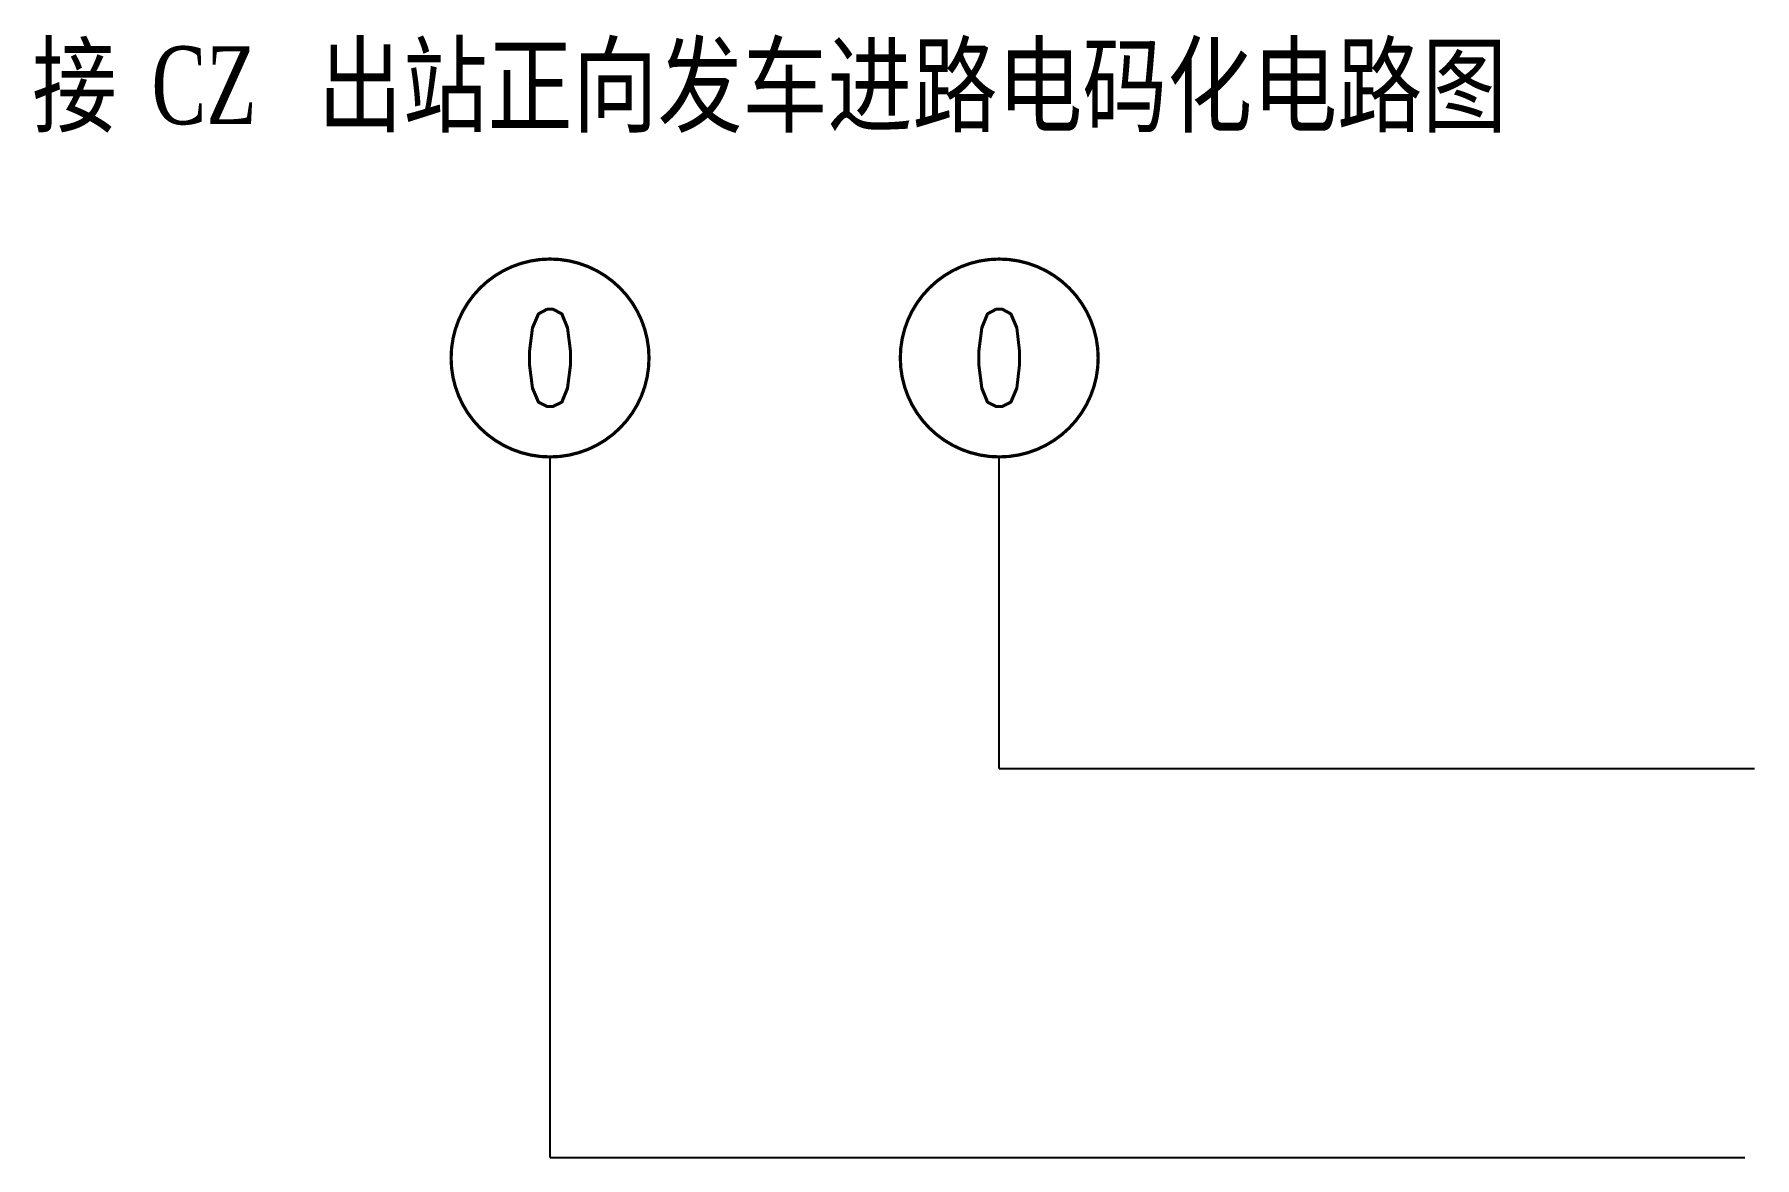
# Model space of a CAD drawing. Header units: millimetres. Extents: x 9.1 to 53.2, y -36 to -7.1.
import ezdxf
from ezdxf.enums import TextEntityAlignment as Align

# ---------------------------------------------------------------- set-up
doc = ezdxf.new("R2010")
doc.units = ezdxf.units.MM
doc.styles.add('CHINESE', font='TIMES.TTF', dxfattribs={"width": 0.7})
doc.styles.get("Standard").update_dxf_attribs({"font": 'txt.shx', "bigfont": 'hztxt.shx'})

msp = doc.modelspace()

# ---------------------------------------------------------------- linework, layer by layer
for p, q in [((22.305, -36), (22.305, -18)), ((33.844, -26), (33.844, -18)), ((33.844, -26), (53.25, -26)), ((22.305, -36), (53, -36))]:
    msp.add_line(p, q)
at = {"const_width": 0.0833}
for points in [[(19.763, -15.458, 1), (24.847, -15.458, 1)], [(31.303, -15.458, 1), (36.386, -15.458, 1)]]:
    msp.add_lwpolyline(points, format="xyb", close=True, dxfattribs=at)

# ---------------------------------------------------------------- texts
at = {"style": 'CHINESE', "width": 0.8}
for s, p in [('接', (10.088, -9.45)), ('出站正向发车进路电码化电路图', (31.615, -9.45))]:
    msp.add_text(s, height=2, dxfattribs=at).set_placement(p, align=Align.CENTER)
at = {"color": 3, "style": 'CHINESE', "width": 0.7}
msp.add_text('CZ', height=2, dxfattribs=at).set_placement((13.415, -9.45), align=Align.CENTER)
at = {"color": 3, "width": 0.7}
for p in [(22.305, -15.458), (33.844, -15.458)]:
    msp.add_text('0', height=2.5, dxfattribs=at).set_placement(p, align=Align.MIDDLE)

doc.saveas('drawing.dxf')
